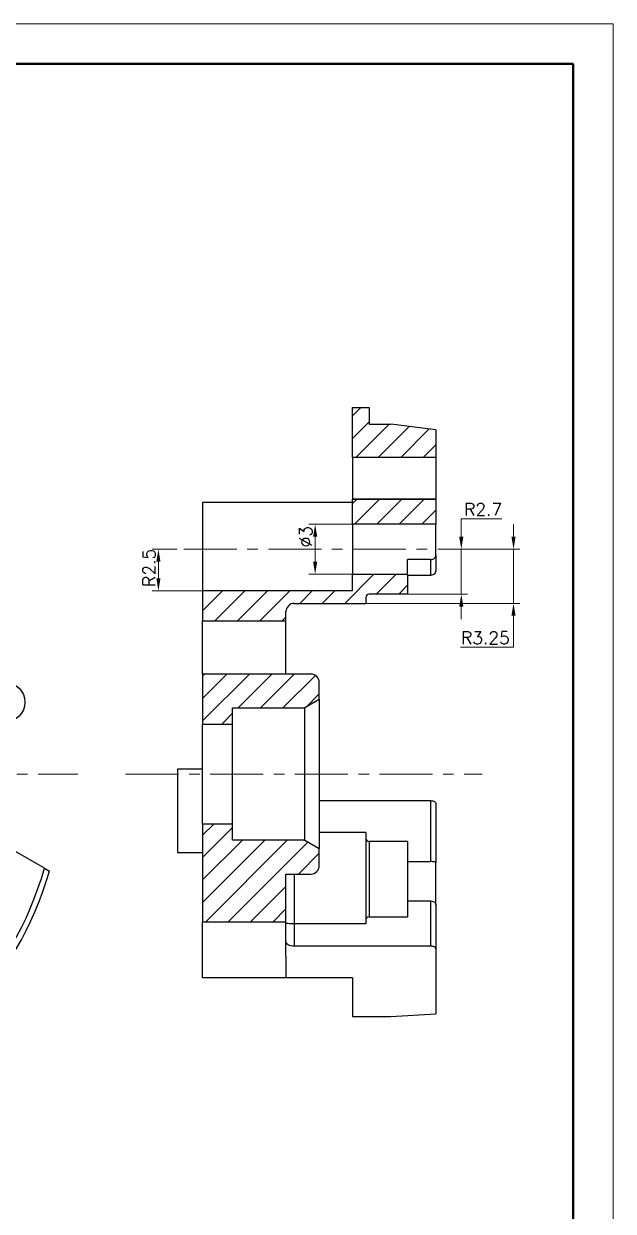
# Model space of a CAD drawing. Header units: millimetres. Extents: x 2517 to 4431, y 863 to 2540.
# Drawn here: x 4089.5 to 4124.9, y 994.3 to 1065.5 of the extents above; entities that cross this region are included whole.
import ezdxf

# ---------------------------------------------------------------- set-up
doc = ezdxf.new("R2010")
doc.units = ezdxf.units.MM
doc.linetypes.add('CENTER', pattern=[50.8, 31.75, -6.35, 6.35, -6.35])
for name, color, linetype, lineweight in [('中心线', 1, 'CENTER', 9), ('填充', 3, 'Continuous', 9), ('实线', 7, 'Continuous', 25), ('尺寸标注', 2, 'Continuous', 9), ('引导线', 6, 'Continuous', 9), ('粗实线', 9, 'Continuous', 50)]:
    doc.layers.add(name, color=color, linetype=linetype, lineweight=lineweight)
doc.styles.add('st', font='txt.shx')
doc.dimstyles.new('st0.3', dxfattribs={"dimscale": 0.3, "dimtxt": 2.5, "dimasz": 2.5, "dimexe": 1.25, "dimexo": 0, "dimtad": 1, "dimtoh": 1, "dimdec": 3, "dimdsep": 46, "dimtxsty": 'st', "dimcen": 0, "dimclrd": 256, "dimclre": 256, "dimclrt": 256, "dimadec": 4, "dimazin": 2, "dimtfac": 1, "dimtdec": 3, "dimtmove": 0, "dimatfit": 1, "dimfxl": 0, "dimlwd": -1, "dimlwe": -1, "dimarcsym": 0})
pattern_1 = [(45, (-31.7332, -68.1412), (-0.6735192, 0.6735192), [])]
pattern_2 = [(45, (-31.7332, -69.3633), (-0.6735192, 0.6735192), [])]

# ---------------------------------------------------------------- blocks, each defined once
blk = doc.blocks.new('*D553')
at = {"layer": 'Defpoints', "color": 0, "ltscale": 0.1, "transparency": 16777216}
for p in [(4109.249, 1035.503), (4107.002, 1032.503), (4109.249, 1032.503)]:
    blk.add_point(p, dxfattribs=at)
at = {"layer": '尺寸标注', "ltscale": 0.1, "transparency": 16777216}
for p, q in [((4109.249, 1035.503), (4106.627, 1035.503)), ((4107.002, 1034.753), (4107.002, 1033.253)), ((4109.249, 1032.503), (4106.627, 1032.503))]:
    blk.add_line(p, q, dxfattribs=at)
for points in [[(4106.877, 1034.753), (4107.127, 1034.753), (4107.002, 1035.503)], [(4106.877, 1033.253), (4107.127, 1033.253), (4107.002, 1032.503)]]:
    blk.add_solid(points, dxfattribs=at)
at = {"layer": '尺寸标注', "ltscale": 0.1, "transparency": 16777216, "insert": (4106.439, 1034.75), "char_height": 0.75, "attachment_point": 5, "rotation": 90, "style": 'st'}
blk.add_mtext('%%c3', dxfattribs=at)
blk = doc.blocks.new('*D554')
at = {"layer": 'Defpoints', "color": 0, "ltscale": 0.1, "transparency": 16777216}
for p in [(4115.249, 1034.003), (4115.772, 1034.003), (4112.549, 1031.303)]:
    blk.add_point(p, dxfattribs=at)
at = {"layer": '尺寸标注', "ltscale": 0.1, "transparency": 16777216}
for p, q in [((4115.772, 1034.753), (4115.772, 1035.828)), ((4115.772, 1035.828), (4118.21, 1035.828)), ((4115.249, 1034.003), (4116.147, 1034.003)), ((4115.772, 1031.303), (4115.772, 1034.003)), ((4112.549, 1031.303), (4116.147, 1031.303)), ((4115.772, 1030.553), (4115.772, 1029.803))]:
    blk.add_line(p, q, dxfattribs=at)
for points in [[(4115.647, 1034.753), (4115.897, 1034.753), (4115.772, 1034.003)], [(4115.647, 1030.553), (4115.897, 1030.553), (4115.772, 1031.303)]]:
    blk.add_solid(points, dxfattribs=at)
at = {"layer": '尺寸标注', "ltscale": 0.1, "transparency": 16777216, "insert": (4117.085, 1036.391), "char_height": 0.75, "attachment_point": 5, "style": 'st'}
blk.add_mtext('R2.7', dxfattribs=at)
blk = doc.blocks.new('*D555')
at = {"layer": 'Defpoints', "color": 0, "ltscale": 0.1, "transparency": 16777216}
for p in [(4117.533, 1034.003), (4118.907, 1034.003), (4110.049, 1030.753)]:
    blk.add_point(p, dxfattribs=at)
at = {"layer": '尺寸标注', "ltscale": 0.1, "transparency": 16777216}
for p, q in [((4118.907, 1034.753), (4118.907, 1035.503)), ((4117.533, 1034.003), (4119.282, 1034.003)), ((4118.907, 1034.003), (4118.907, 1030.753)), ((4110.049, 1030.753), (4119.282, 1030.753)), ((4118.907, 1030.003), (4118.907, 1028.12)), ((4118.907, 1028.12), (4115.72, 1028.12))]:
    blk.add_line(p, q, dxfattribs=at)
for points in [[(4118.782, 1034.753), (4119.032, 1034.753), (4118.907, 1034.003)], [(4118.782, 1030.003), (4119.032, 1030.003), (4118.907, 1030.753)]]:
    blk.add_solid(points, dxfattribs=at)
at = {"layer": '尺寸标注', "ltscale": 0.1, "transparency": 16777216, "insert": (4117.22, 1028.682), "char_height": 0.75, "attachment_point": 5, "style": 'st'}
blk.add_mtext('R3.25', dxfattribs=at)
blk = doc.blocks.new('*D556')
at = {"layer": 'Defpoints', "color": 0, "ltscale": 0.1, "transparency": 16777216}
for p in [(4097.595, 1034.003), (4098.713, 1034.003), (4100.249, 1031.503)]:
    blk.add_point(p, dxfattribs=at)
at = {"layer": '尺寸标注', "ltscale": 0.1, "transparency": 16777216}
for p, q in [((4098.713, 1034.003), (4097.22, 1034.003)), ((4097.595, 1032.253), (4097.595, 1033.253)), ((4100.249, 1031.503), (4097.22, 1031.503))]:
    blk.add_line(p, q, dxfattribs=at)
for points in [[(4097.47, 1033.253), (4097.72, 1033.253), (4097.595, 1034.003)], [(4097.47, 1032.253), (4097.72, 1032.253), (4097.595, 1031.503)]]:
    blk.add_solid(points, dxfattribs=at)
at = {"layer": '尺寸标注', "ltscale": 0.1, "transparency": 16777216, "insert": (4097.033, 1032.885), "char_height": 0.75, "attachment_point": 5, "rotation": 90, "style": 'st'}
blk.add_mtext('R2.5', dxfattribs=at)

msp = doc.modelspace()

# ---------------------------------------------------------------- hatches: boundary and pattern name
at = {"layer": '填充'}
h = msp.add_hatch(dxfattribs=at)
h.set_pattern_fill('ANSI31', color=256, scale=0.3, style=0)
h.set_pattern_definition(pattern_1)
h.paths.add_polyline_path([(4109.2486, 1042.503), (4109.2486, 1039.503), (4114.2486, 1039.503), (4114.2486, 1041.1714), (4111.5486, 1041.503), (4110.2486, 1041.503), (4110.2486, 1042.503)], flags=0)
h = msp.add_hatch(dxfattribs=at)
h.set_pattern_fill('ANSI31', color=256, scale=0.3, style=0)
h.set_pattern_definition(pattern_2)
h.paths.add_polyline_path([(4114.2486, 1035.503), (4114.2486, 1037.003), (4109.2486, 1037.003), (4109.2486, 1035.503)], flags=0)
h = msp.add_hatch(dxfattribs=at)
h.set_pattern_fill('ANSI31', color=256, scale=0.3, style=0)
h.set_pattern_definition(pattern_1)
edge = h.paths.add_edge_path(flags=0)
edge.add_line((4100.2486, 1031.503), (4100.2486, 1029.703))
edge.add_line((4100.2486, 1029.703), (4105.2486, 1029.703))
edge.add_line((4105.2486, 1029.703), (4105.2486, 1030.253))
edge.add_arc((4105.7486, 1030.253), 0.5, 90, 180, ccw=False)
edge.add_line((4105.7486, 1030.753), (4110.0486, 1030.753))
edge.add_line((4110.0486, 1030.753), (4110.0486, 1031.103))
edge.add_arc((4110.2486, 1031.103), 0.2, 90, 180, ccw=False)
edge.add_line((4110.2486, 1031.303), (4112.5486, 1031.303))
edge.add_line((4112.5486, 1031.303), (4112.5486, 1032.503))
edge.add_line((4112.5486, 1032.503), (4109.2486, 1032.503))
edge.add_line((4109.2486, 1032.503), (4109.2486, 1031.503))
edge.add_line((4109.2486, 1031.503), (4100.2486, 1031.503))
h = msp.add_hatch(dxfattribs=at)
h.set_pattern_fill('ANSI31', color=256, scale=0.3, style=0)
h.set_pattern_definition(pattern_2)
edge = h.paths.add_edge_path(flags=0)
edge.add_line((4106.7486, 1026.503), (4100.2486, 1026.503))
edge.add_line((4100.2486, 1026.503), (4100.2486, 1023.503))
edge.add_line((4100.2486, 1023.503), (4102.0486, 1023.503))
edge.add_line((4102.0486, 1023.503), (4102.0486, 1024.478))
edge.add_line((4102.0486, 1024.478), (4106.3826, 1024.478))
edge.add_line((4106.3826, 1024.478), (4107.2486, 1024.978))
edge.add_line((4107.2486, 1024.978), (4107.2486, 1026.003))
edge.add_arc((4106.7486, 1026.003), 0.5, 0, 90)
h = msp.add_hatch(dxfattribs=at)
h.set_pattern_fill('ANSI31', color=256, scale=0.3, style=0)
h.set_pattern_definition(pattern_1)
edge = h.paths.add_edge_path(flags=0)
edge.add_line((4100.2486, 1017.503), (4100.2486, 1011.6354))
edge.add_line((4100.2486, 1011.6354), (4105.2486, 1011.6354))
edge.add_line((4105.2486, 1011.6354), (4105.2486, 1014.503))
edge.add_line((4105.2486, 1014.503), (4106.7486, 1014.503))
edge.add_arc((4106.7486, 1015.003), 0.5, 270, 360)
edge.add_line((4107.2486, 1015.003), (4107.2486, 1016.028))
edge.add_line((4107.2486, 1016.028), (4106.3826, 1016.528))
edge.add_line((4106.3826, 1016.528), (4102.0486, 1016.528))
edge.add_line((4102.0486, 1016.528), (4102.0486, 1017.503))
edge.add_line((4102.0486, 1017.503), (4100.2486, 1017.503))

# ---------------------------------------------------------------- linework, layer by layer
at = {"layer": '中心线', "ltscale": 0.1}
for p, q in [((4117.5332, 1034.003), (4098.7132, 1034.003)), ((4049.7303, 1020.503), (4092.7642, 1020.503)), ((4095.6284, 1020.503), (4117.0289, 1020.503))]:
    msp.add_line(p, q, dxfattribs=at)
at = {"layer": '实线'}
for p, q in [((4109.2486, 1042.503), (4110.2486, 1042.503)), ((4109.2486, 1039.503), (4109.2486, 1042.503)), ((4110.2486, 1042.503), (4110.2486, 1041.503)), ((4110.2486, 1041.503), (4111.5486, 1041.503)), ((4114.2486, 1041.1714), (4111.5486, 1041.503)), ((4114.2486, 1041.1714), (4114.2486, 1039.503)), ((4114.2486, 1039.503), (4109.2486, 1039.503)), ((4109.2486, 1039.503), (4109.2486, 1039.303)), ((4114.2486, 1039.503), (4114.2486, 1039.303)), ((4109.2486, 1039.303), (4109.2486, 1037.0071)), ((4114.2486, 1039.303), (4114.2486, 1037.0071)), ((4109.2486, 1036.8125), (4100.2486, 1036.8125)), ((4100.2486, 1036.8125), (4100.2486, 1034.003)), ((4109.2486, 1037.0071), (4114.2486, 1037.0071)), ((4109.2486, 1037.003), (4109.2486, 1037.0071)), ((4114.2486, 1037.003), (4109.2486, 1037.003)), ((4109.2486, 1035.503), (4109.2486, 1037.003)), ((4114.2486, 1037.0071), (4114.2486, 1037.003)), ((4114.2486, 1037.003), (4114.2486, 1035.503)), ((4109.2486, 1035.503), (4109.2486, 1032.503)), ((4114.2486, 1035.503), (4109.2486, 1035.503)), ((4114.2486, 1033.6719), (4114.2486, 1035.503)), ((4100.2486, 1034.003), (4100.2486, 1031.503)), ((4114.2486, 1033.6719), (4114.2486, 1032.7566)), ((4113.9486, 1033.3808), (4112.5486, 1033.3808)), ((4112.5486, 1032.503), (4112.5486, 1033.3808)), ((4113.9486, 1032.4316), (4113.9486, 1033.3808)), ((4109.2486, 1031.503), (4109.2486, 1032.503)), ((4109.2486, 1032.503), (4112.5486, 1032.503)), ((4112.5486, 1032.503), (4112.5486, 1031.303)), ((4113.9486, 1032.4316), (4112.5486, 1032.4316)), ((4109.2486, 1031.503), (4100.2486, 1031.503)), ((4100.2486, 1031.503), (4100.2486, 1029.703)), ((4110.0486, 1031.103), (4110.0486, 1030.753)), ((4112.5486, 1031.303), (4110.2486, 1031.303)), ((4105.2486, 1029.703), (4105.2486, 1030.253)), ((4105.7486, 1030.753), (4110.0486, 1030.753)), ((4100.2486, 1029.703), (4105.2486, 1029.703)), ((4100.2486, 1029.2694), (4100.2486, 1029.703)), ((4105.2486, 1029.2694), (4105.2486, 1029.703)), ((4100.2486, 1028.9835), (4100.2486, 1029.2694)), ((4100.2486, 1026.503), (4100.2486, 1028.9835)), ((4105.2486, 1028.9835), (4105.2486, 1029.2694)), ((4105.2486, 1026.503), (4105.2486, 1028.9835)), ((4100.2486, 1026.503), (4100.2486, 1023.503)), ((4106.7486, 1026.503), (4100.2486, 1026.503)), ((4107.2486, 1024.978), (4107.2486, 1026.003)), ((4102.0486, 1024.478), (4106.3826, 1024.478)), ((4102.0486, 1023.503), (4102.0486, 1024.478)), ((4107.2486, 1024.978), (4106.3826, 1024.478)), ((4106.3826, 1016.528), (4106.3826, 1024.478)), ((4107.2486, 1024.978), (4107.2486, 1016.028)), ((4100.2486, 1023.503), (4102.0486, 1023.503)), ((4100.2486, 1017.503), (4100.2486, 1023.503)), ((4102.0486, 1017.503), (4102.0486, 1023.503)), ((4100.2486, 1020.7947), (4098.7486, 1020.7947)), ((4098.7486, 1020.7947), (4098.7486, 1015.7947)), ((4090.7522, 1014.8463), (4084.0052, 1018.7416)), ((4113.9486, 1018.9041), (4107.2486, 1018.9041)), ((4113.9486, 1015.2461), (4113.9486, 1018.9041)), ((4114.2486, 1018.7416), (4114.2486, 1015.1855)), ((4102.0486, 1017.503), (4100.2486, 1017.503)), ((4100.2486, 1017.503), (4100.2486, 1011.6354)), ((4102.0486, 1016.528), (4102.0486, 1017.503)), ((4110.0486, 1017.003), (4107.2486, 1017.003)), ((4110.0486, 1017.003), (4110.0486, 1011.5211)), ((4106.3826, 1016.528), (4102.0486, 1016.528)), ((4106.3826, 1016.528), (4107.2486, 1016.028)), ((4107.2486, 1015.003), (4107.2486, 1016.028)), ((4112.5486, 1016.453), (4110.2486, 1016.453)), ((4110.2486, 1016.453), (4110.2486, 1011.9265)), ((4112.5486, 1016.453), (4112.5486, 1011.9265)), ((4098.7486, 1015.7947), (4100.2486, 1015.7947)), ((4112.5486, 1015.2461), (4113.9486, 1015.2461)), ((4114.2486, 1012.6417), (4114.2486, 1015.1855)), ((4090.7522, 1014.8463), (4091.0481, 1014.6754)), ((4105.2486, 1014.503), (4106.7486, 1014.503)), ((4105.2486, 1011.6354), (4105.2486, 1014.503)), ((4105.7486, 1014.503), (4105.7486, 1011.5211)), ((4113.9486, 1012.882), (4112.5486, 1012.882)), ((4113.9486, 1010.1731), (4113.9486, 1012.882)), ((4114.2486, 1012.6514), (4114.2486, 1010.0106)), ((4100.2486, 1011.6354), (4105.2486, 1011.6354)), ((4100.2486, 1008.2819), (4100.2486, 1011.6354)), ((4105.2486, 1009.5593), (4105.2486, 1011.6354)), ((4110.2486, 1011.9265), (4112.5486, 1011.9265)), ((4105.7486, 1011.5211), (4105.7486, 1010.1731)), ((4110.0486, 1011.5211), (4105.7486, 1011.5211)), ((4113.9486, 1010.1731), (4105.7486, 1010.1731)), ((4105.2486, 1009.5593), (4105.2486, 1008.2819)), ((4114.2486, 1010.0106), (4114.2486, 1006.1153)), ((4105.2486, 1008.2819), (4100.2486, 1008.2819)), ((4109.2486, 1008.2819), (4105.2486, 1008.2819)), ((4109.2486, 1008.2819), (4109.2486, 1005.9444)), ((4109.2486, 1005.9444), (4111.5486, 1005.9444)), ((4111.5486, 1005.9444), (4114.2486, 1006.1153))]:
    msp.add_line(p, q, dxfattribs=at)
at = {"layer": '实线', "color": 1, "ltscale": 0.1}
msp.add_circle((4088.4062, 1024.8194), 1.1781, dxfattribs=at)
at = {"layer": '实线'}
for centre, radius, start, end in [((4110.2486, 1031.103), 0.2, 90, 180), ((4105.7486, 1030.253), 0.5, 90, 180), ((4106.7486, 1026.003), 0.5, 0, 90), ((4110.2486, 1016.653), 0.2, 180, 270), ((4070.8728, 1020.503), 20.6685, 315.883759, 344.116241), ((4070.8728, 1020.503), 21, 316.111114, 343.888886), ((4106.7486, 1015.003), 0.5, 270, 0)]:
    msp.add_arc(centre, radius, start, end, dxfattribs=at)
for points, knots in [([(4113.9486, 1033.3808), (4114.0287, 1033.3808), (4114.1064, 1033.4127), (4114.216, 1033.5191), (4114.2486, 1033.5938), (4114.2486, 1033.6719)], [0, 0, 0, 0, 0.5, 0.5, 1, 1, 1, 1]), ([(4114.2486, 1032.7566), (4114.2486, 1032.6741), (4114.2194, 1032.5931), (4114.1105, 1032.4701), (4114.0313, 1032.4316), (4113.9486, 1032.4316)], [0, 0, 0, 0, 0.5, 0.5, 1, 1, 1, 1]), ([(4113.9486, 1018.9041), (4114.0312, 1018.9041), (4114.1107, 1018.8847), (4114.2189, 1018.8237), (4114.2486, 1018.7828), (4114.2486, 1018.7416)], [0, 0, 0, 0, 0.5, 0.5, 1, 1, 1, 1]), ([(4114.2486, 1015.1855), (4114.2486, 1015.2092), (4114.2161, 1015.2254), (4114.1065, 1015.2433), (4114.0288, 1015.2461), (4113.9486, 1015.2461)], [0, 0, 0, 0, 0.5, 0.5, 1, 1, 1, 1]), ([(4113.9486, 1012.882), (4114.0287, 1012.882), (4114.1064, 1012.8528), (4114.216, 1012.7643), (4114.2486, 1012.7058), (4114.2486, 1012.6514)], [0, 0, 0, 0, 0.5, 0.5, 1, 1, 1, 1]), ([(4105.7486, 1011.5211), (4105.6703, 1011.5211), (4105.5949, 1011.5211), (4105.4661, 1011.5223), (4105.4133, 1011.5235), (4105.2875, 1011.5304), (4105.2486, 1011.5395), (4105.2486, 1011.553)], [0, 0, 0, 0, 0.25, 0.25, 0.5, 0.5, 1, 1, 1, 1]), ([(4110.2486, 1011.9265), (4110.1957, 1011.9265), (4110.1439, 1011.91), (4110.0702, 1011.8547), (4110.0486, 1011.8161), (4110.0486, 1011.777)], [0, 0, 0, 0, 0.5, 0.5, 1, 1, 1, 1]), ([(4105.7486, 1010.1731), (4105.6104, 1010.1731), (4105.4775, 1010.2058), (4105.2973, 1010.3081), (4105.2486, 1010.3766), (4105.2486, 1010.4455)], [0, 0, 0, 0, 0.5, 0.5, 1, 1, 1, 1]), ([(4114.2486, 1010.0106), (4114.2486, 1010.0519), (4114.2194, 1010.0924), (4114.1105, 1010.1539), (4114.0313, 1010.1731), (4113.9486, 1010.1731)], [0, 0, 0, 0, 0.5, 0.5, 1, 1, 1, 1])]:
    msp.add_open_spline(points, degree=3, knots=knots, dxfattribs=at)
at = {"layer": '引导线'}
for p in [(3923.2766, 1065.5456), (4124.8927, 922.9742)]:
    msp.add_line(p, (4124.8927, 1065.5456), dxfattribs=at)
at = {"layer": '粗实线'}
for p in [(3935.2775, 1063.1454), (4122.4925, 925.3744)]:
    msp.add_line(p, (4122.4925, 1063.1454), dxfattribs=at)

# ---------------------------------------------------------------- dimensions: what is measured, and where the dimension line sits
at = {"layer": '尺寸标注', "ltscale": 0.1}
for base, p1, p2, text, picture, middle in [((4115.7723, 1034.003), (4112.5486, 1031.303), (4115.2486, 1034.003), 'R<>', '*D554', (4117.0848, 1035.8282)), ((4107.0017, 1032.503), (4109.2486, 1035.503), (4109.2486, 1032.503), '%%c<>', '*D553', (4107.0017, 1034.7498)), ((4118.9071, 1034.003), (4110.0486, 1030.753), (4117.5332, 1034.003), 'R<>', '*D555', (4117.2196, 1028.1197)), ((4097.5954, 1034.003), (4100.2486, 1031.503), (4098.7132, 1034.003), 'R<>', '*D556', (4097.5954, 1032.8852))]:
    dim = msp.add_linear_dim(base=base, p1=p1, p2=p2, angle=90, text=text, dimstyle='st0.3', dxfattribs=at)
    dim.commit()
    dim.dimension.update_dxf_attribs({"geometry": picture, "text_midpoint": middle, "dimtype": 160})

doc.saveas('drawing.dxf')
